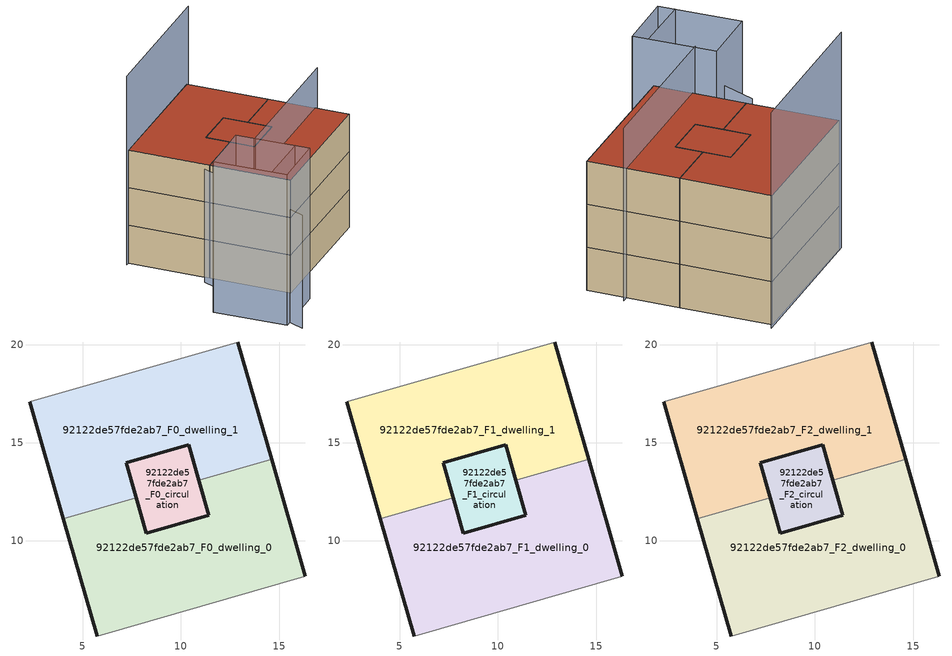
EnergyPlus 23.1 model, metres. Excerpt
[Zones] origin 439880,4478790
92122de57fde2ab7_F0_dwelling_0
 floor ground (EU_floor_Construction): 14.62,14.17 16.33,8.2 5.74,5.16 4.02,11.12 7.73,12.19 8.25,10.4 11.42,11.31 10.91,13.1 z0
 wall outside (EU_wall_Construction): 16.33,8.2 14.62,14.17 / 10.91,13.1 11.42,11.31 8.25,10.4 7.73,12.19 / 4.02,11.12 5.74,5.16 z0:3
 wall adiabatic (EU_wall_Construction): 5.74,5.16 16.33,8.2 z0:3
 wall to 92122de57fde2ab7_F0_dwelling_1 (EU_wall_Construction): 14.62,14.17 10.91,13.1 / 7.73,12.19 4.02,11.12 z0:3
92122de57fde2ab7_F0_dwelling_1
 floor ground (EU_floor_Construction): 12.9,20.13 14.62,14.17 10.91,13.1 10.4,14.89 7.22,13.98 7.73,12.19 4.02,11.12 2.31,17.08 z0
 wall outside (EU_wall_Construction): 2.31,17.08 4.02,11.12 / 7.73,12.19 7.22,13.98 10.4,14.89 10.91,13.1 / 14.62,14.17 12.9,20.13 z0:3
 wall adiabatic (EU_wall_Construction): 12.9,20.13 2.31,17.08 z0:3
92122de57fde2ab7_F0_circulation
 floor ground (EU_floor_Construction): 10.4,14.89 11.42,11.31 8.25,10.4 7.22,13.98 z0
 wall outside (EU_wall_Construction): 10.4,14.89 7.22,13.98 8.25,10.4 11.42,11.31 10.4,14.89 z0:3
92122de57fde2ab7_F1_dwelling_0
 floor to 92122de57fde2ab7_F0_dwelling_0 (EU_floor_Construction): 14.62,14.17 16.33,8.2 5.74,5.16 4.02,11.12 7.73,12.19 8.25,10.4 11.42,11.31 10.91,13.1 z3
 wall outside (EU_wall_Construction): 16.33,8.2 14.62,14.17 / 10.91,13.1 11.42,11.31 8.25,10.4 7.73,12.19 / 4.02,11.12 5.74,5.16 z3:6
 wall adiabatic (EU_wall_Construction): 5.74,5.16 16.33,8.2 z3:6
 wall to 92122de57fde2ab7_F1_dwelling_1 (EU_wall_Construction): 14.62,14.17 10.91,13.1 / 7.73,12.19 4.02,11.12 z3:6
92122de57fde2ab7_F1_dwelling_1
 floor to 92122de57fde2ab7_F0_dwelling_1 (EU_floor_Construction): 12.9,20.13 14.62,14.17 10.91,13.1 10.4,14.89 7.22,13.98 7.73,12.19 4.02,11.12 2.31,17.08 z3
 wall outside (EU_wall_Construction): 2.31,17.08 4.02,11.12 / 7.73,12.19 7.22,13.98 10.4,14.89 10.91,13.1 / 14.62,14.17 12.9,20.13 z3:6
 wall adiabatic (EU_wall_Construction): 12.9,20.13 2.31,17.08 z3:6
92122de57fde2ab7_F1_circulation
 floor to 92122de57fde2ab7_F0_circulation (EU_floor_Construction): 10.4,14.89 11.42,11.31 8.25,10.4 7.22,13.98 z3
 wall outside (EU_wall_Construction): 10.4,14.89 7.22,13.98 8.25,10.4 11.42,11.31 10.4,14.89 z3:6
92122de57fde2ab7_F2_dwelling_0
 floor to 92122de57fde2ab7_F1_dwelling_0 (EU_floor_Construction): 14.62,14.17 16.33,8.2 5.74,5.16 4.02,11.12 7.73,12.19 8.25,10.4 11.42,11.31 10.91,13.1 z6
 wall outside (EU_wall_Construction): 16.33,8.2 14.62,14.17 / 10.91,13.1 11.42,11.31 8.25,10.4 7.73,12.19 / 4.02,11.12 5.74,5.16 z6:9
 wall adiabatic (EU_wall_Construction): 5.74,5.16 16.33,8.2 z6:9
 wall to 92122de57fde2ab7_F2_dwelling_1 (EU_wall_Construction): 14.62,14.17 10.91,13.1 / 7.73,12.19 4.02,11.12 z6:9
 roof outside (EU_roof_Construction): 16.33,8.2 14.62,14.17 10.91,13.1 11.42,11.31 8.25,10.4 7.73,12.19 4.02,11.12 5.74,5.16 z9
92122de57fde2ab7_F2_dwelling_1
 floor to 92122de57fde2ab7_F1_dwelling_1 (EU_floor_Construction): 12.9,20.13 14.62,14.17 10.91,13.1 10.4,14.89 7.22,13.98 7.73,12.19 4.02,11.12 2.31,17.08 z6
 wall outside (EU_wall_Construction): 2.31,17.08 4.02,11.12 / 7.73,12.19 7.22,13.98 10.4,14.89 10.91,13.1 / 14.62,14.17 12.9,20.13 z6:9
 wall adiabatic (EU_wall_Construction): 12.9,20.13 2.31,17.08 z6:9
 roof outside (EU_roof_Construction): 14.62,14.17 12.9,20.13 2.31,17.08 4.02,11.12 7.73,12.19 7.22,13.98 10.4,14.89 10.91,13.1 z9
92122de57fde2ab7_F2_circulation
 floor to 92122de57fde2ab7_F1_circulation (EU_floor_Construction): 10.4,14.89 11.42,11.31 8.25,10.4 7.22,13.98 z6
 wall outside (EU_wall_Construction): 10.4,14.89 7.22,13.98 8.25,10.4 11.42,11.31 10.4,14.89 z6:9
 roof outside (EU_roof_Construction): 11.42,11.31 10.4,14.89 7.22,13.98 8.25,10.4 z9
shading: 1.32,3.39 5.45,4.56 / 4.51,7.48 16.03,10.86 / 1.64,2.27 0.01,7.65 / 0.01,7.65 4.22,8.92 / 4.22,8.92 5.84,3.55 / 5.84,3.55 1.64,2.27 z0:12; 13.3,20.34 2.02,17.02 z0:15; 3.31,11.01 1.97,1.18 z0:9
[Building]
EU S2 Campaign: North Axis=0; Terrain=City; Solar Distribution=FullExterior
[Site:Location]
Madrid: Latitude=40.5; Longitude=-3.5; Time Zone=1; Elevation=609
[SizingPeriod:WeatherFileDays]
AnnualSizingPeriod: Begin Month=1; Begin Day of Month=1; End Month=12; End Day of Month=31; Day of Week for Start Day=Monday; Use Weather File Daylight Saving Period=No; Use Weather File Rain and Snow Indicators=No
[MATERIAL]
EU_InternalMass_Material: Roughness=MediumRough; Thickness=0.1; Conductivity=1; Density=1800; Specific Heat=900; Thermal Absorptance=0.9; Solar Absorptance=0.7; Visible Absorptance=0.7
[MATERIAL:NOMASS] Roughness=MediumRough; Thermal Absorptance=0.9; Solar Absorptance=0.7; Visible Absorptance=0.7
Name | Thermal Resistance
EU_wall_NoMass | 1.60022
EU_roof_NoMass | 1.57597
EU_floor_NoMass | 0.470652
[CONSTRUCTION]
EU_wall_Construction: EU_wall_NoMass
EU_roof_Construction: EU_roof_NoMass
EU_floor_Construction: EU_floor_NoMass
EU_InternalMass_Construction: EU_InternalMass_Material
[ZONE] Type=1; Multiplier=1; Ceiling Height=autocalculate; Floor Area=autocalculate; Part of Total Floor Area=Yes
Name | Volume
92122de57fde2ab7_F0_dwelling_0; 92122de57fde2ab7_F1_dwelling_0; 92122de57fde2ab7_F2_dwelling_0; 92122de57fde2ab7_F0_dwelling_1; 92122de57fde2ab7_F1_dwelling_1; 92122de57fde2ab7_F2_dwelling_1 | 186.721
92122de57fde2ab7_F0_circulation; 92122de57fde2ab7_F1_circulation; 92122de57fde2ab7_F2_circulation | 36.9331
[INTERNALMASS] Construction=EU_InternalMass_Construction; Surface Area=62.2402
Name | Zone or ZoneList
92122de57fde2ab7_F0_dwelling_0_EU_InternalMass | 92122de57fde2ab7_F0_dwelling_0
92122de57fde2ab7_F0_dwelling_1_EU_InternalMass | 92122de57fde2ab7_F0_dwelling_1
92122de57fde2ab7_F1_dwelling_0_EU_InternalMass | 92122de57fde2ab7_F1_dwelling_0
92122de57fde2ab7_F1_dwelling_1_EU_InternalMass | 92122de57fde2ab7_F1_dwelling_1
92122de57fde2ab7_F2_dwelling_0_EU_InternalMass | 92122de57fde2ab7_F2_dwelling_0
92122de57fde2ab7_F2_dwelling_1_EU_InternalMass | 92122de57fde2ab7_F2_dwelling_1
[OTHEREQUIPMENT] Fuel Type=Electricity; Design Level Calculation Method=Watts/Area; Power per Zone Floor Area=1; Fraction Latent=0; Fraction Radiant=0; Fraction Lost=0; Carbon Dioxide Generation Rate=0; EndUse Subcategory=EU_Step8_InternalGains
Name | Zone or ZoneList or Space or SpaceList | Schedule
EU_Step8_InternalGain_92122de57fde2ab7_F0_dwelling_0_f000 | 92122de57fde2ab7_F0_dwelling_0 | EU_Step8_GainSchedule_92122de57fde2ab7_F0_dwelling_0_f000
EU_Step8_InternalGain_92122de57fde2ab7_F0_dwelling_1_f000 | 92122de57fde2ab7_F0_dwelling_1 | EU_Step8_GainSchedule_92122de57fde2ab7_F0_dwelling_1_f000
EU_Step8_InternalGain_92122de57fde2ab7_F1_dwelling_0_f000 | 92122de57fde2ab7_F1_dwelling_0 | EU_Step8_GainSchedule_92122de57fde2ab7_F1_dwelling_0_f000
EU_Step8_InternalGain_92122de57fde2ab7_F1_dwelling_1_f000 | 92122de57fde2ab7_F1_dwelling_1 | EU_Step8_GainSchedule_92122de57fde2ab7_F1_dwelling_1_f000
EU_Step8_InternalGain_92122de57fde2ab7_F2_dwelling_0_f000 | 92122de57fde2ab7_F2_dwelling_0 | EU_Step8_GainSchedule_92122de57fde2ab7_F2_dwelling_0_f000
EU_Step8_InternalGain_92122de57fde2ab7_F2_dwelling_1_f000 | 92122de57fde2ab7_F2_dwelling_1 | EU_Step8_GainSchedule_92122de57fde2ab7_F2_dwelling_1_f000
[ZONEINFILTRATION:DESIGNFLOWRATE] Schedule=EU_AlwaysOn; Design Flow Rate Calculation Method=Flow/Area; Flow Rate per Floor Area=0.0005; Constant Term Coefficient=1; Temperature Term Coefficient=0; Velocity Term Coefficient=0; Velocity Squared Term Coefficient=0
Name | Zone or ZoneList or Space or SpaceList
EU_Circulation_Infiltration_92122de57fde2ab7_F0_circulation | 92122de57fde2ab7_F0_circulation
EU_Circulation_Infiltration_92122de57fde2ab7_F1_circulation | 92122de57fde2ab7_F1_circulation
EU_Circulation_Infiltration_92122de57fde2ab7_F2_circulation | 92122de57fde2ab7_F2_circulation
[ZONEVENTILATION:DESIGNFLOWRATE] Schedule=EU_AlwaysOn; Design Flow Rate Calculation Method=AirChanges/Hour; Air Changes per Hour=0.480704; Ventilation Type=Natural; Fan Pressure Rise=0; Fan Total Efficiency=1; Constant Term Coefficient=1; Temperature Term Coefficient=0; Velocity Term Coefficient=0; Velocity Squared Term Coefficient=0; Minimum Indoor Temperature=-100; Maximum Indoor Temperature=100; Delta Temperature=-100; Minimum Outdoor Temperature=-100; Maximum Outdoor Temperature=100; Maximum Wind Speed=40
Name | Zone or ZoneList or Space or SpaceList
EU_ConstantAir_92122de57fde2ab7_F0_dwelling_0 | 92122de57fde2ab7_F0_dwelling_0
EU_ConstantAir_92122de57fde2ab7_F0_dwelling_1 | 92122de57fde2ab7_F0_dwelling_1
EU_ConstantAir_92122de57fde2ab7_F1_dwelling_0 | 92122de57fde2ab7_F1_dwelling_0
EU_ConstantAir_92122de57fde2ab7_F1_dwelling_1 | 92122de57fde2ab7_F1_dwelling_1
EU_ConstantAir_92122de57fde2ab7_F2_dwelling_0 | 92122de57fde2ab7_F2_dwelling_0
EU_ConstantAir_92122de57fde2ab7_F2_dwelling_1 | 92122de57fde2ab7_F2_dwelling_1
[HVACTEMPLATE:THERMOSTAT] Constant Heating Setpoint=20; Constant Cooling Setpoint=50
EU_HeatOnly_92122de57fde2ab7_F0_dwelling_0; EU_HeatOnly_92122de57fde2ab7_F0_dwelling_1; EU_HeatOnly_92122de57fde2ab7_F1_dwelling_0; EU_HeatOnly_92122de57fde2ab7_F1_dwelling_1; EU_HeatOnly_92122de57fde2ab7_F2_dwelling_0; EU_HeatOnly_92122de57fde2ab7_F2_dwelling_1
[HVACTEMPLATE:ZONE:IDEALLOADSAIRSYSTEM] System Availability Schedule=EU_AlwaysOn; Maximum Heating Supply Air Temperature=50; Minimum Cooling Supply Air Temperature=13; Maximum Heating Supply Air Humidity Ratio=0.0156; Minimum Cooling Supply Air Humidity Ratio=0.0077; Heating Limit=NoLimit; Cooling Limit=NoLimit; Heating Availability Schedule=EU_AlwaysOn; Cooling Availability Schedule=EU_CoolingOff; Dehumidification Control Type=ConstantSensibleHeatRatio; Cooling Sensible Heat Ratio=0.7; Dehumidification Setpoint=60; Humidification Control Type=None; Humidification Setpoint=30; Outdoor Air Method=None; Outdoor Air Flow Rate per Person=0.00944; Outdoor Air Flow Rate per Zone Floor Area=0; Outdoor Air Flow Rate per Zone=0; Demand Controlled Ventilation Type=None; Outdoor Air Economizer Type=NoEconomizer; Heat Recovery Type=None; Sensible Heat Recovery Effectiveness=0.7; Latent Heat Recovery Effectiveness=0.65
Name | Template Thermostat
92122de57fde2ab7_F0_dwelling_0 | EU_HeatOnly_92122de57fde2ab7_F0_dwelling_0
92122de57fde2ab7_F0_dwelling_1 | EU_HeatOnly_92122de57fde2ab7_F0_dwelling_1
92122de57fde2ab7_F1_dwelling_0 | EU_HeatOnly_92122de57fde2ab7_F1_dwelling_0
92122de57fde2ab7_F1_dwelling_1 | EU_HeatOnly_92122de57fde2ab7_F1_dwelling_1
92122de57fde2ab7_F2_dwelling_0 | EU_HeatOnly_92122de57fde2ab7_F2_dwelling_0
92122de57fde2ab7_F2_dwelling_1 | EU_HeatOnly_92122de57fde2ab7_F2_dwelling_1
[SIZING:ZONE] Zone Cooling Design Supply Air Temperature Input Method=SupplyAirTemperature; Zone Cooling Design Supply Air Temperature=13; Zone Heating Design Supply Air Temperature Input Method=SupplyAirTemperature; Zone Heating Design Supply Air Temperature=50; Zone Cooling Design Supply Air Humidity Ratio=0.008; Zone Heating Design Supply Air Humidity Ratio=0.008; Cooling Design Air Flow Method=DesignDay; Cooling Design Air Flow Rate=0; Cooling Minimum Air Flow per Zone Floor Area=0.000762; Cooling Minimum Air Flow=0; Cooling Minimum Air Flow Fraction=0.2; Heating Design Air Flow Method=DesignDay; Heating Design Air Flow Rate=0; Heating Maximum Air Flow per Zone Floor Area=0.002032; Heating Maximum Air Flow=0.141576; Heating Maximum Air Flow Fraction=0.3; Account for Dedicated Outdoor Air System=No; Dedicated Outdoor Air System Control Strategy=NeutralSupplyAir; Dedicated Outdoor Air Low Setpoint Temperature for Design=autosize; Dedicated Outdoor Air High Setpoint Temperature for Design=autosize; Zone Load Sizing Method=Sensible Load Only No Latent Load; Zone Latent Cooling Design Supply Air Humidity Ratio Input Method=HumidityRatioDifference; Zone Cooling Design Supply Air Humidity Ratio Difference=0.005; Zone Latent Heating Design Supply Air Humidity Ratio Input Method=HumidityRatioDifference; Zone Humidification Design Supply Air Humidity Ratio Difference=0.005
92122de57fde2ab7_F0_dwelling_0; 92122de57fde2ab7_F0_dwelling_1; 92122de57fde2ab7_F1_dwelling_0; 92122de57fde2ab7_F1_dwelling_1; 92122de57fde2ab7_F2_dwelling_0; 92122de57fde2ab7_F2_dwelling_1
[SCHEDULE:CONSTANT]
Name | Hourly Value
EU_AlwaysOn | 1
EU_CoolingOff | 0
[SCHEDULE:FILE] Column Number=1; Rows to Skip at Top=0; Number of Hours of Data=8760; Column Separator=Comma; Interpolate to Timestep=No; Minutes per Item=60; Adjust Schedule for Daylight Savings=Yes
Name | File
EU_Step8_GainSchedule_92122de57fde2ab7_F0_dwelling_0_f000 | ../../schedules/92122de57fde2ab7/92122de57fde2ab7_F0_dwelling_0_f000_gain.csv
EU_Step8_GainSchedule_92122de57fde2ab7_F0_dwelling_1_f000 | ../../schedules/92122de57fde2ab7/92122de57fde2ab7_F0_dwelling_1_f000_gain.csv
EU_Step8_GainSchedule_92122de57fde2ab7_F1_dwelling_0_f000 | ../../schedules/92122de57fde2ab7/92122de57fde2ab7_F1_dwelling_0_f000_gain.csv
EU_Step8_GainSchedule_92122de57fde2ab7_F1_dwelling_1_f000 | ../../schedules/92122de57fde2ab7/92122de57fde2ab7_F1_dwelling_1_f000_gain.csv
EU_Step8_GainSchedule_92122de57fde2ab7_F2_dwelling_0_f000 | ../../schedules/92122de57fde2ab7/92122de57fde2ab7_F2_dwelling_0_f000_gain.csv
EU_Step8_GainSchedule_92122de57fde2ab7_F2_dwelling_1_f000 | ../../schedules/92122de57fde2ab7/92122de57fde2ab7_F2_dwelling_1_f000_gain.csv
